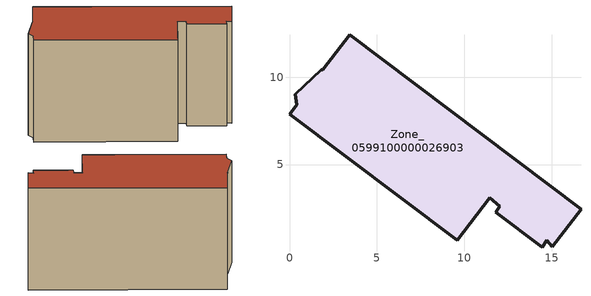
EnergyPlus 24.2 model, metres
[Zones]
Zone_0599100000026903
 floor ground (C_G): 14.72,0.67 14.46,0.26 11.79,2.26 12.04,2.62 11.45,3.11 9.6,0.66 0,7.87 0.41,8.42 0.33,9.03 1.8,10.41 1.9,10.43 3.44,12.44 16.68,2.44 15.03,0.29 z0
 wall outside (C_F): 11.45,3.11 12.04,2.62 11.79,2.26 14.46,0.26 14.72,0.67 15.03,0.29 16.68,2.44 3.44,12.44 1.9,10.43 1.8,10.41 0.33,9.03 0.41,8.42 0,7.87 9.6,0.66 11.45,3.11 z0:9.71
 roof outside (C_R): 1.8,10.41 0.33,9.03 0.41,8.42 0,7.87 9.6,0.66 11.45,3.11 12.04,2.62 11.79,2.26 14.46,0.26 14.72,0.67 15.03,0.29 16.68,2.44 3.44,12.44 1.9,10.43 z9.71
[BUILDING]
Pand.0599100000026903: North Axis=0; Terrain=City; Loads Convergence Tolerance Value=0.04; Temperature Convergence Tolerance Value=0.4; Solar Distribution=FullExterior; Maximum Number of Warmup Days=25; Minimum Number of Warmup Days=1
[Site:Location]
Rotterdam.The.Hague.AP_ZH_NLD Design_Conditions: Latitude=51.96; Longitude=4.45; Time Zone=1; Elevation=-4.5
[SITE:GROUNDTEMPERATURE:BUILDINGSURFACE]
18, 18, 18, 18, 18, 18, 18, 18, 18, 18, 18, 18
[MATERIAL] Thermal Absorptance=0.9; Solar Absorptance=0.7; Visible Absorptance=0.7
Name | Roughness | Thickness | Conductivity | Density | Specific Heat
G.TI.1946 | MediumSmooth | 0.15 | 1 | 540 | 1210
F.TI.1946 | Rough | 0.3 | 0.857143 | 1920 | 840
R.TI.1946 | MediumRough | 0.2 | 0.1 | 1500 | 1000
[CONSTRUCTION]
C_G: G.TI.1946
C_F: F.TI.1946
C_R: R.TI.1946
[ZONE]
Zone_0599100000026903: Type=1; Multiplier=1; Ceiling Height=Autocalculate; Volume=Autocalculate; Floor Area=autocalculate; Part of Total Floor Area=Yes
[ZONEINFILTRATION:DESIGNFLOWRATE]
Infil_Zone_0599100000026903: Zone or ZoneList or Space or SpaceList=Zone_0599100000026903; Schedule=AlwaysOn; Design Flow Rate Calculation Method=Flow/Area; Flow Rate per Floor Area=0.003; Constant Term Coefficient=1; Temperature Term Coefficient=0; Velocity Term Coefficient=0; Velocity Squared Term Coefficient=0
[HVACTEMPLATE:ZONE:IDEALLOADSAIRSYSTEM]
Zone_0599100000026903: Maximum Heating Supply Air Temperature=50; Minimum Cooling Supply Air Temperature=13; Maximum Heating Supply Air Humidity Ratio=0.0156; Minimum Cooling Supply Air Humidity Ratio=0.0077; Heating Limit=NoLimit; Cooling Limit=NoLimit; Dehumidification Control Type=ConstantSensibleHeatRatio; Cooling Sensible Heat Ratio=0.7; Dehumidification Setpoint=60; Humidification Control Type=None; Humidification Setpoint=30; Outdoor Air Method=None; Outdoor Air Flow Rate per Person=0.00944; Outdoor Air Flow Rate per Zone Floor Area=0; Outdoor Air Flow Rate per Zone=0; Demand Controlled Ventilation Type=None; Outdoor Air Economizer Type=NoEconomizer; Heat Recovery Type=None; Sensible Heat Recovery Effectiveness=0.7; Latent Heat Recovery Effectiveness=0.65
[ZONECONTROL:THERMOSTAT]
ThermostatControl_Zone_0599100000026903: Zone or ZoneList=Zone_0599100000026903; Control Type Schedule=DualSetpointControlType; Control 1=Thermostat_Zone_0599100000026903; Temperature Difference Between Cutout And Setpoint=0
[THERMOSTATSETPOINT:DUALSETPOINT]
Thermostat_Zone_0599100000026903: Heating Setpoint Temperature Schedule=HeatingSetpoint_Zone_0599100000026903; Cooling Setpoint Temperature Schedule=CoolingSetpoint_Zone_0599100000026903
[SCHEDULE:COMPACT]
HeatingSetpoint_Zone_0599100000026903: Through: 12/31, For: AllDays, Until: 24:00, 21
CoolingSetpoint_Zone_0599100000026903: Through: 12/31, For: AllDays, Until: 24:00, 24
DualSetpointControlType: Through: 12/31, For: AllDays, Until: 24:00, 4
AlwaysOn: Through: 12/31, For: AllDays, Until: 24:00, 1
